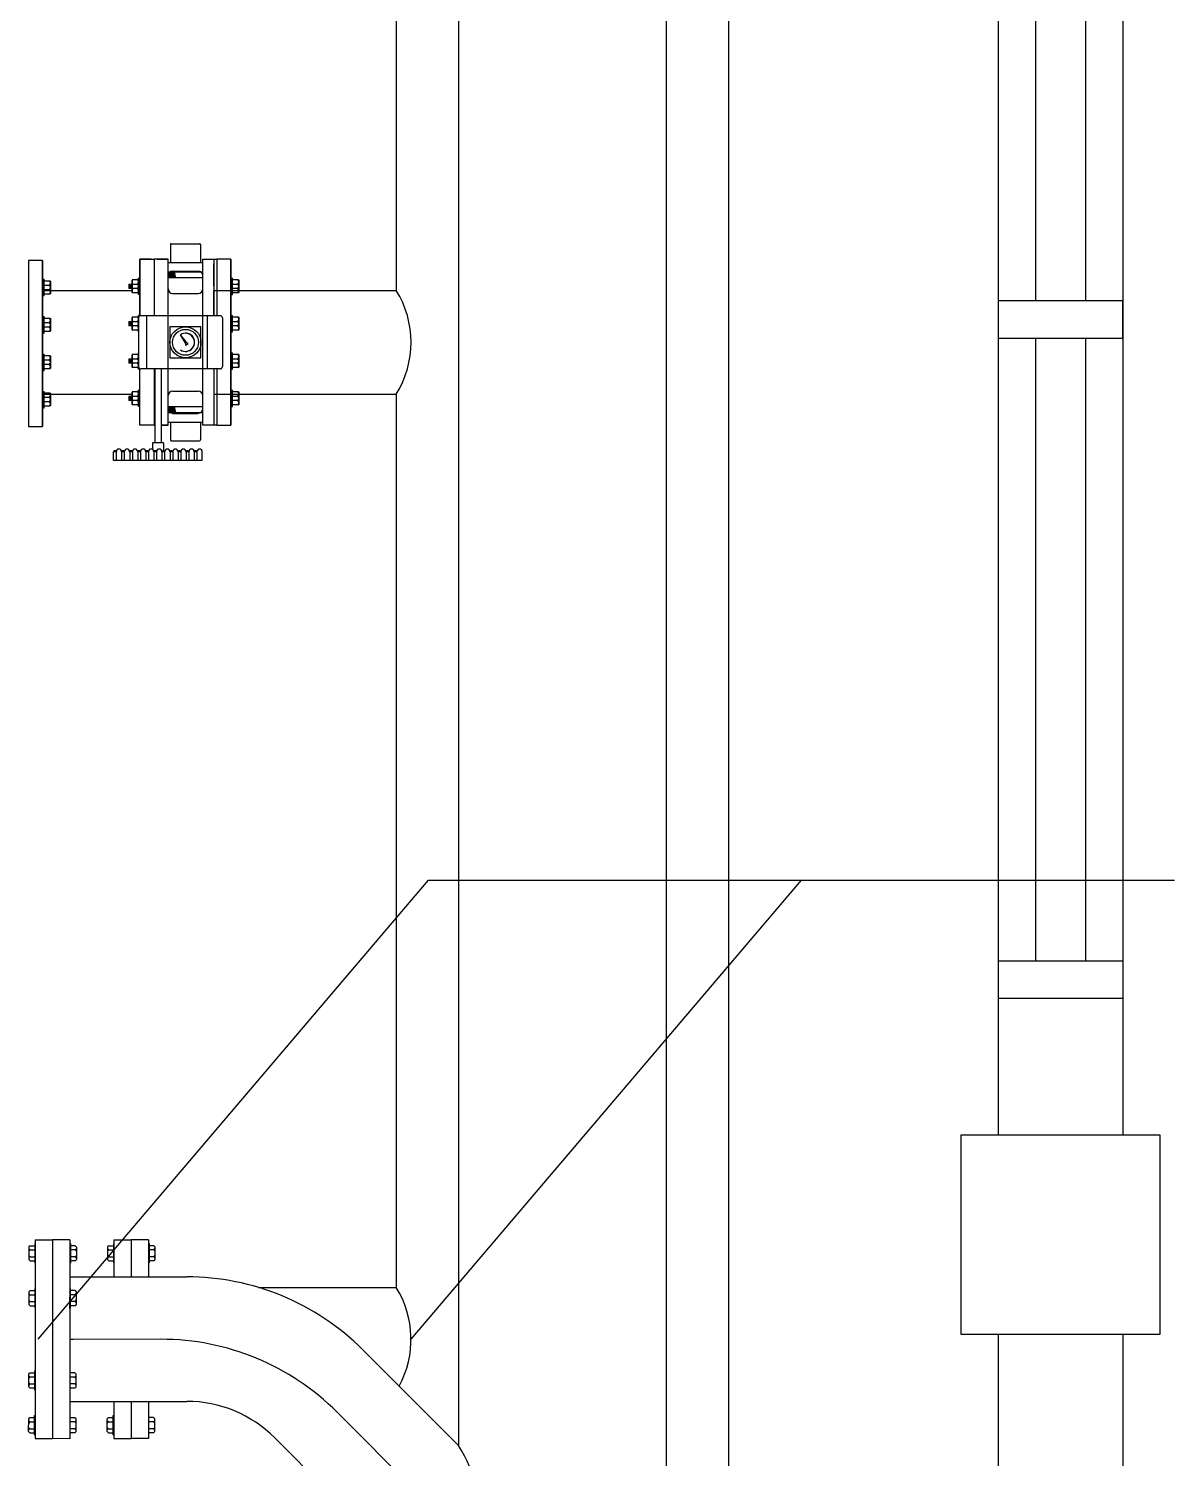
# Model space of a CAD drawing. Header units: inches. Extents: x 68782 to 87500, y -27905 to -16049.
# Drawn here: x 82132 to 83512, y -21324 to -19602 of the extents above; entities that cross this region are included whole.
import ezdxf

# ---------------------------------------------------------------- set-up
doc = ezdxf.new("R2010")
doc.units = ezdxf.units.IN
doc.header["$MEASUREMENT"] = 0
doc.layers.add('M-X-BKGD', color=8, linetype='Continuous')
doc.styles.get("Standard").update_dxf_attribs({"font": 'arial.ttf'})
doc.dimstyles.get("Standard").update_dxf_attribs({"dimtxt": 0.18, "dimasz": 0.18, "dimexe": 0.18, "dimexo": 0.0625, "dimgap": 0.09, "dimtad": 0, "dimtih": 1, "dimtoh": 1, "dimdec": 4, "dimzin": 0, "dimdsep": 46, "dimtxsty": 'Standard', "dimcen": 0.09, "dimadec": 0, "dimazin": 0, "dimtfac": 1, "dimtdec": 4, "dimtofl": 0, "dimtmove": 0, "dimatfit": 3, "dimfxl": 1, "dimtolj": 1, "dimtzin": 0, "dimarcsym": 0})

# ---------------------------------------------------------------- blocks, each defined once
blk = doc.blocks.new('posts')
blk.add_lwpolyline([(13031, 6645), (13031, 6885), (12791, 6885), (12791, 6645)], close=True)

msp = doc.modelspace()

# ---------------------------------------------------------------- linework, layer by layer
at = {"layer": 'M-X-BKGD'}
for p, q in [((83300, -18174.9), (83300, -20934.9)), ((83450, -18174.9), (83450, -20934.9)), ((82975, -18257.8), (82975, -25279.9)), ((82650, -18500.6), (82650, -21308.9)), ((82900, -18500.6), (82900, -25264.9)), ((82575, -18904.9), (82575, -19917.4)), ((83345, -19179.9), (83345, -19929.9)), ((83405, -19179.9), (83405, -19929.9)), ((82302.8, -19862.3), (82302.8, -19883.9)), ((82303.9, -19861.2), (82338, -19861.2)), ((82339.1, -19862.3), (82339.1, -19883.9)), ((82148.9, -19881.4), (82148.9, -19921.4)), ((82148.9, -19881.4), (82148.9, -19891.4)), ((82148.9, -19891.4), (82148.9, -19936.4)), ((82300.1, -19883.9), (82341.8, -19883.9)), ((82375.8, -19880), (82375.8, -19920)), ((82375.8, -19880), (82375.8, -19890)), ((82375.8, -19890), (82375.8, -19935)), ((82252.7, -19909.8), (82252.7, -19915.2)), ((82252.7, -19909.8), (82252.7, -19915.2)), ((82305.5, -19894.4), (82336.4, -19894.4)), ((82148.7, -19917.4), (82256.6, -19917.4)), ((82148.9, -19921.4), (82148.9, -19961.4)), ((82264.5, -19916), (82266.1, -19916)), ((82305.5, -19921.1), (82336.4, -19921.1)), ((82355.1, -19948), (82355.1, -19917.4)), ((82355.1, -19917.4), (82575, -19917.4)), ((82375.8, -19920), (82375.8, -19960)), ((82148.9, -19936.4), (82148.9, -19981.4)), ((82375.8, -19935), (82375.8, -19980)), ((83450, -19929.9), (83300, -19929.9)), ((83300, -19929.9), (83300, -19974.9)), ((83450, -19974.9), (83450, -19929.9)), ((82148.9, -19961.4), (82148.9, -20001.4)), ((82252.7, -19954.8), (82252.7, -19960.2)), ((82264.4, -19950.6), (82264.4, -20009.3)), ((82362.9, -19948), (82267.1, -19948)), ((82274.1, -19948), (82274.1, -20012)), ((82347.2, -19948), (82347.2, -20012)), ((82365.6, -19950.6), (82365.6, -20009.3)), ((82375.8, -19960), (82375.8, -20000)), ((82314.6, -19971.1), (82321.5, -19979.6)), ((82314.6, -19971.1), (82320.4, -19980.3)), ((83300, -19974.9), (83450, -19974.9)), ((83345, -19974.9), (83345, -20724.9)), ((83405, -19974.9), (83405, -20724.9)), ((82148.9, -19981.4), (82148.9, -20026.4)), ((82375.8, -19980), (82375.8, -20025)), ((82148.9, -20001.4), (82148.9, -20041.4)), ((82252.7, -19999.8), (82252.7, -20005.2)), ((82362.9, -20012), (82267.1, -20012)), ((82283.9, -20012), (82283.9, -20101.1)), ((82291.9, -20012), (82291.9, -20101.1)), ((82375.8, -20000), (82375.8, -20040)), ((82148.9, -20026.4), (82148.9, -20071.4)), ((82375.8, -20025), (82375.8, -20070)), ((82148.7, -20042.4), (82256.6, -20042.4)), ((82148.9, -20041.4), (82148.9, -20081.4)), ((82252.7, -20044.8), (82252.7, -20050.2)), ((82264.5, -20041), (82266.1, -20041)), ((82305.5, -20038.9), (82336.4, -20038.9)), ((82355.1, -20042.4), (82575, -20042.4)), ((82375.8, -20040), (82375.8, -20080)), ((82575, -20042.4), (82575, -21118.4)), ((82148.9, -20071.4), (82148.9, -20081.4)), ((82300.1, -20076), (82341.8, -20076)), ((82302.8, -20076), (82302.8, -20097.6)), ((82305.5, -20065.6), (82336.4, -20065.6)), ((82339.1, -20076), (82339.1, -20097.6)), ((82375.8, -20070), (82375.8, -20080)), ((82303.9, -20098.7), (82338, -20098.7)), ((82237.6, -20111.8), (82234.5, -20111.8)), ((82234.5, -20122.5), (82234.5, -20111.8)), ((82237.6, -20111.8), (82237.6, -20122.5)), ((82247.3, -20111.8), (82244.1, -20111.8)), ((82244.1, -20111.8), (82244.1, -20122.5)), ((82247.3, -20111.8), (82247.3, -20122.5)), ((82257, -20111.8), (82253.8, -20111.8)), ((82253.8, -20111.8), (82253.8, -20122.5)), ((82257, -20111.8), (82257, -20122.5)), ((82266.7, -20111.8), (82263.5, -20111.8)), ((82263.5, -20111.8), (82263.5, -20122.5)), ((82266.7, -20111.8), (82266.7, -20122.5)), ((82276.4, -20111.8), (82273.2, -20111.8)), ((82273.2, -20111.8), (82273.2, -20122.5)), ((82276.4, -20111.8), (82276.4, -20122.5)), ((82281.2, -20101.1), (82281.2, -20108.9)), ((82294.5, -20101.1), (82281.2, -20101.1)), ((82286.2, -20111.8), (82282.9, -20111.8)), ((82282.9, -20111.8), (82282.9, -20122.5)), ((82286.2, -20111.8), (82286.2, -20122.5)), ((82295.9, -20111.8), (82292.6, -20111.8)), ((82292.6, -20111.8), (82292.6, -20122.5)), ((82294.5, -20101.1), (82294.5, -20110.5)), ((82295.9, -20111.8), (82295.9, -20122.5)), ((82305.6, -20111.8), (82302.4, -20111.8)), ((82302.4, -20111.8), (82302.4, -20122.5)), ((82305.6, -20111.8), (82305.6, -20122.5)), ((82315.3, -20111.8), (82312.1, -20111.8)), ((82312.1, -20111.8), (82312.1, -20122.5)), ((82315.3, -20111.8), (82315.3, -20122.5)), ((82325, -20111.8), (82321.8, -20111.8)), ((82321.8, -20111.8), (82321.8, -20122.5)), ((82325, -20111.8), (82325, -20122.5)), ((82334.7, -20111.8), (82331.5, -20111.8)), ((82331.5, -20111.8), (82331.5, -20122.5)), ((82334.7, -20111.8), (82334.7, -20122.5)), ((82341.2, -20122.5), (82341.2, -20111.8)), ((82341.2, -20122.5), (82234.5, -20122.5)), ((83300, -20724.9), (83450, -20724.9)), ((83300, -20724.9), (83300, -20769.9)), ((83450, -20724.9), (83450, -20769.9)), ((83300, -20769.9), (83450, -20769.9)), ((82181.7, -21078), (82181.7, -21283.9)), ((82276.4, -21077.9), (82276.4, -21105.7)), ((82181.7, -21105.7), (82322.5, -21105.7)), ((82181.7, -21143.9), (82181.7, -21130.2)), ((82408.9, -21118.4), (82575, -21118.4)), ((82291.5, -21180.9), (82181.7, -21181)), ((82185.7, -21181), (82181.7, -21181)), ((83300, -21174.9), (83300, -23934.9)), ((83450, -21174.9), (83450, -23934.9)), ((82534.6, -21193.6), (82650, -21308.9)), ((82181.7, -21218), (82181.7, -21231.7)), ((82181.6, -21255.7), (82322.5, -21255.7)), ((82276.4, -21255.7), (82276.4, -21283.9)), ((82503.8, -21268.8), (82650, -21415)), ((82428.6, -21299.7), (82650, -21521.1))]:
    msp.add_line(p, q, dxfattribs=at)
at = {"layer": 'M-X-BKGD', "linetype": 'Continuous'}
for p, q in [((82266.1, -19880), (82266.1, -19948)), ((82279.5, -19880), (82266.1, -19880)), ((82266.1, -19912.1), (82266.1, -19885.5)), ((82286.8, -19880), (82300.1, -19880)), ((82341.8, -19880), (82355.1, -19880)), ((82355.1, -19880), (82355.1, -19948)), ((82355.1, -19912.1), (82355.1, -19885.5)), ((82148.9, -19904.1), (82150.7, -19904.1)), ((82150.7, -19923.8), (82150.7, -19904.1)), ((82151.4, -19905.9), (82150.7, -19906.5)), ((82151.4, -19905.9), (82157.8, -19905.9)), ((82157.8, -19905.9), (82158.5, -19906.5)), ((82158.5, -19906.5), (82158.5, -19921.3)), ((82252.7, -19909.8), (82256.6, -19909.8)), ((82252.7, -19909.8), (82256.6, -19909.8)), ((82257.2, -19904.4), (82256.6, -19905.1)), ((82257.2, -19904.4), (82256.6, -19905.1)), ((82256.6, -19919.9), (82256.6, -19905.1)), ((82256.6, -19919.9), (82256.6, -19905.1)), ((82257.2, -19904.4), (82263.7, -19904.4)), ((82257.2, -19904.4), (82263.7, -19904.4)), ((82257.9, -19909.8), (82263, -19909.8)), ((82257.9, -19909.8), (82263, -19909.8)), ((82263.7, -19904.4), (82264.3, -19905.1)), ((82263.7, -19904.4), (82264.3, -19905.1)), ((82264.3, -19922.3), (82264.3, -19902.6)), ((82266.1, -19902.6), (82264.3, -19902.6)), ((82264.3, -19922.3), (82264.3, -19902.6)), ((82266.1, -19902.6), (82264.3, -19902.6)), ((82264.3, -19905.1), (82264.3, -19919.9)), ((82264.3, -19905.1), (82264.3, -19919.9)), ((82300.1, -19895.2), (82341.8, -19895.2)), ((82341.8, -19902.5), (82300.1, -19902.5)), ((82375.8, -19902.6), (82377.6, -19902.6)), ((82377.6, -19922.3), (82377.6, -19902.6)), ((82378.2, -19904.4), (82377.6, -19905.1)), ((82377.6, -19909.8), (82384, -19909.8)), ((82378.2, -19904.4), (82384.7, -19904.4)), ((82384.7, -19904.4), (82385.3, -19905.1)), ((82385.3, -19905.1), (82385.3, -19919.9)), ((82148.9, -19923.8), (82150.7, -19923.8)), ((82150.7, -19911.2), (82157.2, -19911.2)), ((82157.2, -19916.6), (82150.7, -19916.6)), ((82151.4, -19922), (82150.7, -19921.3)), ((82157.8, -19922), (82151.4, -19922)), ((82158.5, -19921.3), (82157.8, -19922)), ((82256.6, -19915.2), (82252.7, -19915.2)), ((82256.6, -19915.2), (82252.7, -19915.2)), ((82257.2, -19920.5), (82256.6, -19919.9)), ((82257.2, -19920.5), (82256.6, -19919.9)), ((82263.7, -19920.5), (82257.2, -19920.5)), ((82263.7, -19920.5), (82257.2, -19920.5)), ((82263, -19915.2), (82257.9, -19915.2)), ((82263, -19915.2), (82257.9, -19915.2)), ((82264.3, -19919.9), (82263.7, -19920.5)), ((82264.3, -19919.9), (82263.7, -19920.5)), ((82266.1, -19922.3), (82264.3, -19922.3)), ((82266.1, -19922.3), (82264.3, -19922.3)), ((82375.8, -19922.3), (82377.6, -19922.3)), ((82384, -19915.2), (82377.6, -19915.2)), ((82378.2, -19920.5), (82377.6, -19919.9)), ((82384.7, -19920.5), (82378.2, -19920.5)), ((82385.3, -19919.9), (82384.7, -19920.5)), ((82266.1, -19948), (82266.1, -19938.2)), ((82355.1, -19948), (82355.1, -19938.1)), ((82148.9, -19949.1), (82150.7, -19949.1)), ((82150.7, -19968.8), (82150.7, -19949.1)), ((82151.4, -19950.9), (82150.7, -19951.5)), ((82150.7, -19956.2), (82157.2, -19956.2)), ((82151.4, -19950.9), (82157.8, -19950.9)), ((82157.8, -19950.9), (82158.5, -19951.5)), ((82158.5, -19951.5), (82158.5, -19966.3)), ((82252.7, -19954.8), (82256.6, -19954.8)), ((82256.6, -19960.2), (82252.7, -19960.2)), ((82257.2, -19949.4), (82256.6, -19950.1)), ((82256.6, -19964.9), (82256.6, -19950.1)), ((82257.2, -19949.4), (82263.7, -19949.4)), ((82257.9, -19954.8), (82263, -19954.8)), ((82263, -19960.2), (82257.9, -19960.2)), ((82263.7, -19949.4), (82264.3, -19950.1)), ((82264.3, -19967.3), (82264.3, -19947.6)), ((82266.1, -19947.6), (82264.3, -19947.6)), ((82264.3, -19950.1), (82264.3, -19964.9)), ((82375.8, -19947.6), (82377.6, -19947.6)), ((82377.6, -19967.3), (82377.6, -19947.6)), ((82378.2, -19949.4), (82377.6, -19950.1)), ((82377.6, -19954.8), (82384, -19954.8)), ((82384, -19960.2), (82377.6, -19960.2)), ((82378.2, -19949.4), (82384.7, -19949.4)), ((82384.7, -19949.4), (82385.3, -19950.1)), ((82385.3, -19950.1), (82385.3, -19964.9)), ((82148.9, -19968.8), (82150.7, -19968.8)), ((82157.2, -19961.6), (82150.7, -19961.6)), ((82151.4, -19967), (82150.7, -19966.3)), ((82157.8, -19967), (82151.4, -19967)), ((82158.5, -19966.3), (82157.8, -19967)), ((82257.2, -19965.5), (82256.6, -19964.9)), ((82263.7, -19965.5), (82257.2, -19965.5)), ((82264.3, -19964.9), (82263.7, -19965.5)), ((82375.8, -19967.3), (82377.6, -19967.3)), ((82378.2, -19965.5), (82377.6, -19964.9)), ((82384.7, -19965.5), (82378.2, -19965.5)), ((82385.3, -19964.9), (82384.7, -19965.5)), ((82148.9, -19994.1), (82150.7, -19994.1)), ((82150.7, -20013.8), (82150.7, -19994.1)), ((82151.4, -19995.9), (82150.7, -19996.5)), ((82151.4, -19995.9), (82157.8, -19995.9)), ((82157.8, -19995.9), (82158.5, -19996.5)), ((82257.2, -19994.4), (82256.6, -19995.1)), ((82256.6, -20009.9), (82256.6, -19995.1)), ((82257.2, -19994.4), (82263.7, -19994.4)), ((82263.7, -19994.4), (82264.3, -19995.1)), ((82264.3, -20012.3), (82264.3, -19992.6)), ((82264.3, -19995.1), (82264.3, -20009.9)), ((82375.8, -19992.6), (82377.6, -19992.6)), ((82377.6, -20012.3), (82377.6, -19992.6)), ((82378.2, -19994.4), (82377.6, -19995.1)), ((82378.2, -19994.4), (82384.7, -19994.4)), ((82384.7, -19994.4), (82385.3, -19995.1)), ((82385.3, -19995.1), (82385.3, -20009.9)), ((82150.7, -20001.2), (82157.2, -20001.2)), ((82157.2, -20006.6), (82150.7, -20006.6)), ((82151.4, -20012), (82150.7, -20011.3)), ((82157.8, -20012), (82151.4, -20012)), ((82158.5, -20011.3), (82157.8, -20012)), ((82158.5, -19996.5), (82158.5, -20011.3)), ((82252.7, -19999.8), (82256.6, -19999.8)), ((82256.6, -20005.2), (82252.7, -20005.2)), ((82257.2, -20010.5), (82256.6, -20009.9)), ((82263.7, -20010.5), (82257.2, -20010.5)), ((82257.9, -19999.8), (82263, -19999.8)), ((82263, -20005.2), (82257.9, -20005.2)), ((82264.3, -20009.9), (82263.7, -20010.5)), ((82266.1, -20012.3), (82264.3, -20012.3)), ((82341.8, -20080), (82341.8, -20012)), ((82355.1, -20012), (82355.1, -20079.9)), ((82355.1, -20012), (82355.1, -20021.7)), ((82375.8, -20012.3), (82377.6, -20012.3)), ((82377.6, -19999.8), (82384, -19999.8)), ((82384, -20005.2), (82377.6, -20005.2)), ((82378.2, -20010.5), (82377.6, -20009.9)), ((82384.7, -20010.5), (82378.2, -20010.5)), ((82385.3, -20009.9), (82384.7, -20010.5)), ((82148.9, -20013.8), (82150.7, -20013.8)), ((82148.9, -20039.1), (82150.7, -20039.1)), ((82150.7, -20058.8), (82150.7, -20039.1)), ((82151.4, -20040.9), (82150.7, -20041.5)), ((82150.7, -20046.2), (82157.2, -20046.2)), ((82151.4, -20040.9), (82157.8, -20040.9)), ((82157.8, -20040.9), (82158.5, -20041.5)), ((82158.5, -20041.5), (82158.5, -20056.3)), ((82252.7, -20044.8), (82256.6, -20044.8)), ((82257.2, -20039.4), (82256.6, -20040.1)), ((82256.6, -20054.9), (82256.6, -20040.1)), ((82257.2, -20039.4), (82263.7, -20039.4)), ((82257.9, -20044.8), (82263, -20044.8)), ((82263.7, -20039.4), (82264.3, -20040.1)), ((82264.3, -20057.3), (82264.3, -20037.6)), ((82266.1, -20037.6), (82264.3, -20037.6)), ((82264.3, -20040.1), (82264.3, -20054.9)), ((82375.8, -20037.6), (82377.6, -20037.6)), ((82377.6, -20057.3), (82377.6, -20037.6)), ((82378.2, -20039.4), (82377.6, -20040.1)), ((82377.6, -20044.8), (82384, -20044.8)), ((82378.2, -20039.4), (82384.7, -20039.4)), ((82384.7, -20039.4), (82385.3, -20040.1)), ((82385.3, -20040.1), (82385.3, -20054.9)), ((82148.9, -20058.8), (82150.7, -20058.8)), ((82157.2, -20051.6), (82150.7, -20051.6)), ((82151.4, -20057), (82150.7, -20056.3)), ((82157.8, -20057), (82151.4, -20057)), ((82158.5, -20056.3), (82157.8, -20057)), ((82256.6, -20050.2), (82252.7, -20050.2)), ((82257.2, -20055.5), (82256.6, -20054.9)), ((82263.7, -20055.5), (82257.2, -20055.5)), ((82263, -20050.2), (82257.9, -20050.2)), ((82264.3, -20054.9), (82263.7, -20055.5)), ((82266.1, -20057.3), (82264.3, -20057.3)), ((82300.1, -20057.5), (82341.8, -20057.5)), ((82341.8, -20064.8), (82300.1, -20064.8)), ((82355.1, -20047.8), (82355.1, -20074.4)), ((82375.8, -20057.3), (82377.6, -20057.3)), ((82384, -20050.2), (82377.6, -20050.2)), ((82378.2, -20055.5), (82377.6, -20054.9)), ((82384.7, -20055.5), (82378.2, -20055.5)), ((82385.3, -20054.9), (82384.7, -20055.5)), ((82300.1, -20079.9), (82291.9, -20079.9)), ((82355.1, -20079.9), (82341.8, -20079.9)), ((82140.1, -21061.2), (82139.9, -21300.6)), ((82140.1, -21061.2), (82161, -21061.2)), ((82161, -21061.2), (82160.7, -21300.6)), ((82161, -21061.2), (82160.7, -21300.6)), ((82181.8, -21061.3), (82161, -21061.2)), ((82181.8, -21061.3), (82181.6, -21300.7)), ((82234.8, -21061.2), (82234.8, -21105.7)), ((82234.8, -21061.2), (82255.7, -21061.2)), ((82255.7, -21061.2), (82255.6, -21105.7)), ((82255.7, -21061.2), (82255.6, -21105.7)), ((82276.5, -21061.2), (82255.7, -21061.2)), ((82276.5, -21061.2), (82276.4, -21105.7)), ((82133.9, -21068.2), (82132.3, -21069.7)), ((82132.3, -21069.7), (82132.3, -21085)), ((82133.9, -21073.2), (82132.3, -21071.7)), ((82133.9, -21073.2), (82132.3, -21074.7)), ((82133.9, -21081.5), (82132.3, -21080)), ((82133.9, -21068.2), (82139.5, -21068.2)), ((82133.9, -21073.2), (82139.5, -21073.2)), ((82139.5, -21065.7), (82140.1, -21065.7)), ((82139.5, -21065.7), (82139.5, -21089)), ((82182.4, -21065.7), (82181.8, -21065.7)), ((82182.4, -21065.7), (82182.4, -21089.1)), ((82188, -21068.3), (82182.4, -21068.3)), ((82188, -21073.3), (82182.4, -21073.3)), ((82188, -21068.3), (82189.6, -21069.8)), ((82188, -21073.3), (82189.6, -21071.7)), ((82188, -21073.3), (82189.6, -21074.8)), ((82188, -21081.6), (82189.6, -21080)), ((82189.6, -21069.8), (82189.6, -21085)), ((82228.6, -21068.2), (82227, -21069.7)), ((82227, -21069.7), (82227, -21085)), ((82228.6, -21073.2), (82227, -21071.7)), ((82228.6, -21073.2), (82227, -21074.7)), ((82228.5, -21081.5), (82227, -21079.9)), ((82228.6, -21068.2), (82234.2, -21068.2)), ((82228.6, -21073.2), (82234.2, -21073.2)), ((82234.2, -21065.7), (82234.8, -21065.7)), ((82234.2, -21065.7), (82234.2, -21089)), ((82277.1, -21065.7), (82276.5, -21065.7)), ((82277.1, -21065.7), (82277.1, -21089)), ((82282.7, -21068.2), (82277.1, -21068.2)), ((82282.7, -21073.2), (82277.1, -21073.2)), ((82282.7, -21068.2), (82284.3, -21069.7)), ((82282.7, -21073.2), (82284.3, -21071.7)), ((82282.7, -21073.2), (82284.3, -21074.8)), ((82282.7, -21081.5), (82284.2, -21080)), ((82284.3, -21069.7), (82284.2, -21085)), ((82133.9, -21081.5), (82132.3, -21083)), ((82132.3, -21085), (82133.9, -21086.5)), ((82133.9, -21081.5), (82139.5, -21081.5)), ((82133.9, -21086.5), (82139.5, -21086.5)), ((82139.5, -21089), (82140.1, -21089)), ((82182.4, -21089.1), (82181.8, -21089.1)), ((82188, -21081.6), (82182.4, -21081.6)), ((82188, -21086.6), (82182.4, -21086.6)), ((82188, -21081.6), (82189.6, -21083.1)), ((82189.6, -21085), (82188, -21086.6)), ((82228.5, -21081.5), (82227, -21083)), ((82227, -21085), (82228.5, -21086.5)), ((82228.5, -21081.5), (82234.2, -21081.5)), ((82228.5, -21086.5), (82234.2, -21086.5)), ((82234.2, -21089), (82234.8, -21089)), ((82277.1, -21089), (82276.5, -21089)), ((82282.7, -21081.5), (82277.1, -21081.5)), ((82282.7, -21086.5), (82277.1, -21086.5)), ((82282.7, -21081.5), (82284.2, -21083)), ((82284.2, -21085), (82282.7, -21086.5)), ((82133.8, -21122.2), (82132.3, -21123.7)), ((82132.3, -21123.7), (82132.3, -21139)), ((82133.8, -21127.2), (82132.3, -21125.7)), ((82133.8, -21127.2), (82132.3, -21128.7)), ((82133.8, -21122.2), (82139.5, -21122.2)), ((82133.8, -21127.2), (82139.5, -21127.2)), ((82139.5, -21119.7), (82139.5, -21143)), ((82139.5, -21119.7), (82140.1, -21119.7)), ((82182.3, -21119.7), (82181.7, -21119.7)), ((82182.3, -21119.7), (82182.3, -21143.1)), ((82188, -21122.3), (82182.3, -21122.3)), ((82188, -21127.3), (82182.3, -21127.3)), ((82188, -21122.3), (82189.5, -21123.8)), ((82188, -21127.3), (82189.5, -21125.7)), ((82188, -21127.3), (82189.5, -21128.8)), ((82189.5, -21123.8), (82189.5, -21139)), ((82133.8, -21135.5), (82132.3, -21134)), ((82133.8, -21135.5), (82132.3, -21137)), ((82132.3, -21139), (82133.8, -21140.5)), ((82133.8, -21135.5), (82139.5, -21135.5)), ((82133.8, -21140.5), (82139.5, -21140.5)), ((82139.5, -21143), (82140.1, -21143)), ((82182.3, -21143.1), (82181.7, -21143.1)), ((82188, -21135.6), (82182.3, -21135.6)), ((82188, -21140.6), (82182.3, -21140.6)), ((82188, -21135.6), (82189.5, -21134)), ((82188, -21135.6), (82189.5, -21137.1)), ((82189.5, -21139), (82188, -21140.6)), ((82139.4, -21218.8), (82140, -21218.8)), ((82139.4, -21242.1), (82139.4, -21218.8)), ((82182.3, -21218.8), (82181.7, -21218.8)), ((82182.2, -21242.2), (82182.3, -21218.8)), ((82132.2, -21222.8), (82133.7, -21221.3)), ((82132.2, -21238.1), (82132.2, -21222.8)), ((82133.7, -21226.3), (82132.2, -21224.8)), ((82133.7, -21226.3), (82132.2, -21227.8)), ((82133.7, -21234.6), (82132.2, -21233.1)), ((82133.7, -21234.6), (82132.2, -21236.1)), ((82133.7, -21221.3), (82139.4, -21221.3)), ((82133.7, -21226.3), (82139.4, -21226.3)), ((82133.7, -21234.6), (82139.4, -21234.6)), ((82187.9, -21221.4), (82182.2, -21221.4)), ((82187.9, -21226.4), (82182.2, -21226.4)), ((82187.9, -21234.7), (82182.2, -21234.7)), ((82189.4, -21222.9), (82187.9, -21221.4)), ((82187.9, -21226.4), (82189.4, -21224.8)), ((82187.9, -21226.4), (82189.4, -21227.9)), ((82187.9, -21234.7), (82189.4, -21233.1)), ((82187.9, -21234.7), (82189.4, -21236.2)), ((82189.4, -21238.1), (82189.4, -21222.9)), ((82133.7, -21239.6), (82132.2, -21238.1)), ((82133.7, -21239.6), (82139.4, -21239.6)), ((82139.4, -21242.1), (82140, -21242.1)), ((82182.2, -21242.2), (82181.6, -21242.2)), ((82187.9, -21239.7), (82182.2, -21239.7)), ((82187.9, -21239.7), (82189.4, -21238.1)), ((82234.6, -21255.7), (82234.6, -21300.6)), ((82255.5, -21255.7), (82255.4, -21300.6)), ((82255.5, -21255.7), (82255.4, -21300.6)), ((82276.3, -21255.7), (82276.3, -21300.6)), ((82132.1, -21292.1), (82132.2, -21276.8)), ((82133.7, -21288.6), (82132.1, -21287.1)), ((82132.2, -21276.8), (82133.7, -21275.3)), ((82133.7, -21280.3), (82132.2, -21278.8)), ((82133.7, -21280.3), (82132.2, -21281.8)), ((82133.7, -21275.3), (82139.3, -21275.3)), ((82133.7, -21280.3), (82139.3, -21280.3)), ((82139.3, -21272.8), (82139.9, -21272.8)), ((82139.3, -21296.1), (82139.3, -21272.8)), ((82182.2, -21272.8), (82181.6, -21272.8)), ((82182.2, -21296.2), (82182.2, -21272.8)), ((82187.9, -21275.4), (82182.2, -21275.4)), ((82187.9, -21280.4), (82182.2, -21280.4)), ((82187.8, -21288.7), (82189.4, -21287.1)), ((82189.4, -21276.9), (82187.9, -21275.4)), ((82187.9, -21280.4), (82189.4, -21278.8)), ((82187.9, -21280.4), (82189.4, -21281.9)), ((82189.4, -21292.1), (82189.4, -21276.9)), ((82226.8, -21276.8), (82228.4, -21275.3)), ((82226.8, -21292.1), (82226.8, -21276.8)), ((82228.4, -21280.3), (82226.8, -21278.8)), ((82228.4, -21280.3), (82226.8, -21281.8)), ((82228.4, -21288.6), (82226.8, -21287)), ((82228.4, -21275.3), (82234, -21275.3)), ((82228.4, -21280.3), (82234, -21280.3)), ((82234, -21272.8), (82234.6, -21272.8)), ((82234, -21296.1), (82234, -21272.8)), ((82276.9, -21272.8), (82276.3, -21272.8)), ((82276.9, -21296.1), (82276.9, -21272.8)), ((82282.5, -21275.3), (82276.9, -21275.3)), ((82282.5, -21280.3), (82276.9, -21280.3)), ((82284.1, -21276.8), (82282.5, -21275.3)), ((82282.5, -21280.3), (82284.1, -21278.8)), ((82282.5, -21280.3), (82284.1, -21281.9)), ((82282.5, -21288.6), (82284.1, -21287.1)), ((82284.1, -21292.1), (82284.1, -21276.8)), ((82133.7, -21288.6), (82132.1, -21290.1)), ((82133.7, -21293.6), (82132.1, -21292.1)), ((82133.7, -21288.6), (82139.3, -21288.6)), ((82133.7, -21293.6), (82139.3, -21293.6)), ((82139.3, -21296.1), (82139.9, -21296.1)), ((82139.9, -21300.6), (82160.7, -21300.6)), ((82181.6, -21300.7), (82160.7, -21300.6)), ((82182.2, -21296.2), (82181.6, -21296.2)), ((82187.8, -21288.7), (82182.2, -21288.7)), ((82187.8, -21293.7), (82182.2, -21293.7)), ((82187.8, -21288.7), (82189.4, -21290.2)), ((82187.8, -21293.7), (82189.4, -21292.1)), ((82228.4, -21288.6), (82226.8, -21290.1)), ((82228.4, -21293.6), (82226.8, -21292.1)), ((82228.4, -21288.6), (82234, -21288.6)), ((82228.4, -21293.6), (82234, -21293.6)), ((82234, -21296.1), (82234.6, -21296.1)), ((82234.6, -21300.6), (82255.4, -21300.6)), ((82276.3, -21300.6), (82255.4, -21300.6)), ((82276.9, -21296.1), (82276.3, -21296.1)), ((82282.5, -21288.6), (82276.9, -21288.6)), ((82282.5, -21293.6), (82276.9, -21293.6)), ((82282.5, -21288.6), (82284.1, -21290.2)), ((82282.5, -21293.6), (82284.1, -21292.1))]:
    msp.add_line(p, q, dxfattribs=at)
at = {"layer": 'M-X-BKGD'}
for points in [[(82148.9, -19881.4), (82131.9, -19881.4), (82131.9, -20081.4), (82148.9, -20081.4)], [(82148.9, -19881.4), (82131.9, -19881.4), (82131.9, -20081.4), (82148.9, -20081.4)], [(82302.3, -19961.3), (82302.3, -19998.7), (82339.6, -19998.7), (82339.6, -19961.3)], [(82324.1, -19981.6), (82321, -19980), (82321.1, -19983.5)]]:
    msp.add_lwpolyline(points, close=True, dxfattribs=at)
for points in [[(82266.1, -19948), (82266.1, -19880), (82283.1, -19880), (82283.1, -19948)], [(82291.9, -20079.9), (82300.1, -20079.9), (82300.1, -19880), (82283.1, -19880), (82283.1, -19948)], [(82358.8, -20012), (82358.8, -20079.9), (82341.8, -20079.9), (82341.8, -19880), (82358.8, -19880), (82358.8, -19948)], [(82358.8, -20012), (82358.8, -20079.9), (82375.8, -20079.9), (82375.8, -19880), (82358.8, -19880), (82358.8, -19948)], [(82283.1, -20012), (82283.1, -20079.9), (82266.1, -20079.9), (82266.1, -20012)], [(82283.1, -20012), (82283.1, -20079.9), (82283.9, -20079.9)]]:
    msp.add_lwpolyline(points, dxfattribs=at)
at = {"layer": 'M-X-BKGD', "linetype": 'Continuous'}
for points in [[(82300.1, -19948), (82300.1, -19880)], [(82341.8, -19948), (82341.8, -19880)]]:
    msp.add_lwpolyline(points, dxfattribs=at)
at = {"layer": 'M-X-BKGD', "const_width": 1.56}
msp.add_lwpolyline([(82321, -19979.2, 1), (82321, -19980.8, 1)], format="xyb", close=True, dxfattribs=at)
at = {"layer": 'M-X-BKGD'}
for radius in [18.7, 15.6]:
    msp.add_circle((82321, -19980), radius, dxfattribs=at)
at = {"layer": 'M-X-BKGD', "color": 8}
for centre, start, end in [((82303.9, -19862.3), 90, 180), ((82338, -19862.3), 0, 90)]:
    msp.add_arc(centre, 1.07, start, end, dxfattribs=at)
at = {"layer": 'M-X-BKGD', "linetype": 'Continuous'}
for centre, radius, start, end in [((82154.9, -19908.5), 3.48, 309.3849, 50.6151), ((82266.4, -19910.2), 12.8, 178.1407, 202.6587), ((82266.4, -19910.2), 12.8, 178.1407, 202.6587), ((82266.4, -19910.2), 12.2, 178.1407, 203.9319), ((82266.4, -19910.2), 12.2, 178.1407, 203.9319), ((82266.4, -19910.2), 11.5, 178.1407, 205.3626), ((82266.4, -19910.2), 11.5, 178.1407, 205.3626), ((82266.4, -19910.2), 10.9, 178.1407, 205.6381), ((82266.4, -19910.2), 10.9, 178.1407, 205.6381), ((82260.1, -19907.1), 3.48, 129.3849, 230.6151), ((82260.1, -19907.1), 3.48, 129.3849, 230.6151), ((82260.1, -19912.5), 3.48, 129.3849, 230.6151), ((82260.1, -19912.5), 3.48, 129.3849, 230.6151), ((82260.8, -19907.1), 3.48, 309.3849, 50.6151), ((82260.8, -19907.1), 3.48, 309.3849, 50.6151), ((82260.8, -19912.5), 3.48, 309.3849, 50.6151), ((82260.8, -19912.5), 3.48, 309.3849, 50.6151), ((82317.7, -19895.8), 18.2, 195.6883, 201.5176), ((82318.6, -19895.8), 18.2, 178.1407, 201.5176), ((82318.6, -19895.8), 17.4, 178.0471, 202.6587), ((82318.6, -19895.8), 16.5, 177.9436, 203.9319), ((82318.6, -19895.8), 15.6, 177.8285, 205.3626), ((82318.6, -19895.8), 14.7, 177.6997, 206.9831), ((82318.6, -19895.8), 13.9, 177.5547, 208.8363), ((82321.6, -19895.8), 15.6, 177.8285, 205.3626), ((82321.6, -19895.8), 14.7, 177.6997, 206.9831), ((82321.6, -19895.8), 13.9, 177.5547, 208.8363), ((82381.8, -19907.1), 3.48, 309.3849, 50.6151), ((82381.8, -19912.5), 3.48, 309.3849, 50.6151), ((82154.9, -19913.9), 3.48, 309.3849, 50.6151), ((82154.9, -19919.3), 3.48, 309.3849, 50.6151), ((82266.4, -19910.2), 10.2, 178.1407, 196.5975), ((82266.4, -19910.2), 10.2, 178.1407, 196.5975), ((82260.1, -19917.9), 3.48, 129.3849, 230.6151), ((82260.1, -19917.9), 3.48, 129.3849, 230.6151), ((82260.8, -19917.9), 3.48, 309.3849, 50.6151), ((82260.8, -19917.9), 3.48, 309.3849, 50.6151), ((82381.8, -19917.9), 3.48, 309.3849, 50.6151), ((82154.9, -19953.5), 3.48, 309.3849, 50.6151), ((82154.9, -19958.9), 3.48, 309.3849, 50.6151), ((82266.4, -19955.2), 12.8, 178.1407, 202.6587), ((82266.4, -19955.2), 12.2, 178.1407, 203.9319), ((82266.4, -19955.2), 11.5, 178.1407, 205.3626), ((82266.4, -19955.2), 10.9, 178.1407, 205.6381), ((82266.4, -19955.2), 10.2, 178.1407, 196.5975), ((82260.1, -19952.1), 3.48, 129.3849, 230.6151), ((82260.1, -19957.5), 3.48, 129.3849, 230.6151), ((82260.1, -19962.9), 3.48, 129.3849, 230.6151), ((82260.8, -19952.1), 3.48, 309.3849, 50.6151), ((82260.8, -19957.5), 3.48, 309.3849, 50.6151), ((82260.8, -19962.9), 3.48, 309.3849, 50.6151), ((82381.8, -19952.1), 3.48, 309.3849, 50.6151), ((82381.8, -19957.5), 3.48, 309.3849, 50.6151), ((82381.8, -19962.9), 3.48, 309.3849, 50.6151), ((82154.9, -19964.3), 3.48, 309.3849, 50.6151), ((82154.9, -19998.5), 3.48, 309.3849, 50.6151), ((82260.1, -19997.1), 3.48, 129.3849, 230.6151), ((82260.8, -19997.1), 3.48, 309.3849, 50.6151), ((82381.8, -19997.1), 3.48, 309.3849, 50.6151), ((82154.9, -20003.9), 3.48, 309.3849, 50.6151), ((82154.9, -20009.3), 3.48, 309.3849, 50.6151), ((82266.4, -20000.2), 12.8, 178.1407, 202.6587), ((82266.4, -20000.2), 12.2, 178.1407, 203.9319), ((82266.4, -20000.2), 11.5, 178.1407, 205.3626), ((82266.4, -20000.2), 10.9, 178.1407, 205.6381), ((82266.4, -20000.2), 10.2, 178.1407, 196.5975), ((82260.1, -20002.5), 3.48, 129.3849, 230.6151), ((82260.1, -20007.9), 3.48, 129.3849, 230.6151), ((82260.8, -20002.5), 3.48, 309.3849, 50.6151), ((82260.8, -20007.9), 3.48, 309.3849, 50.6151), ((82381.8, -20002.5), 3.48, 309.3849, 50.6151), ((82381.8, -20007.9), 3.48, 309.3849, 50.6151), ((82154.9, -20043.5), 3.48, 309.3849, 50.6151), ((82154.9, -20048.9), 3.48, 309.3849, 50.6151), ((82266.4, -20045.2), 12.8, 178.1407, 202.6587), ((82266.4, -20045.2), 12.2, 178.1407, 203.9319), ((82266.4, -20045.2), 11.5, 178.1407, 205.3626), ((82266.4, -20045.2), 10.9, 178.1407, 205.6381), ((82266.4, -20045.2), 10.2, 178.1407, 196.5975), ((82260.1, -20042.1), 3.48, 129.3849, 230.6151), ((82260.1, -20047.5), 3.48, 129.3849, 230.6151), ((82260.8, -20042.1), 3.48, 309.3849, 50.6151), ((82260.8, -20047.5), 3.48, 309.3849, 50.6151), ((82381.8, -20042.1), 3.48, 309.3849, 50.6151), ((82381.8, -20047.5), 3.48, 309.3849, 50.6151), ((82154.9, -20054.3), 3.48, 309.3849, 50.6151), ((82260.1, -20052.9), 3.48, 129.3849, 230.6151), ((82260.8, -20052.9), 3.48, 309.3849, 50.6151), ((82317.7, -20058.1), 18.2, 195.6883, 201.5176), ((82318.6, -20058.1), 18.2, 178.1407, 201.5176), ((82318.6, -20058.1), 17.4, 178.0471, 202.6587), ((82318.6, -20058.1), 16.5, 177.9436, 203.9319), ((82318.6, -20058.1), 15.6, 177.8285, 205.3626), ((82318.6, -20058.1), 14.7, 177.6997, 206.9831), ((82318.6, -20058.1), 13.9, 177.5547, 208.8363), ((82321.6, -20058.1), 15.6, 177.8285, 205.3626), ((82321.6, -20058.1), 14.7, 177.6997, 206.9831), ((82321.6, -20058.1), 13.9, 177.5547, 208.8363), ((82381.8, -20052.9), 3.48, 309.3849, 50.6151)]:
    msp.add_arc(centre, radius, start, end, dxfattribs=at)
at = {"layer": 'M-X-BKGD'}
for centre, radius, start, end in [((82305.5, -19899.7), 5.34, 90, 180), ((82336.4, -19899.7), 5.34, 0, 90), ((82305.5, -19915.7), 5.34, 180, 270), ((82336.4, -19915.7), 5.34, 270, 0), ((82473.9, -19979.9), 118.8, 328.2687, 31.7313), ((82267.1, -19950.6), 2.67, 90, 180), ((82362.9, -19950.6), 2.67, 0, 90), ((82321, -19980), 11, 236.9796, 123.0204), ((82321, -19980), 11, 236.9796, 123.0204), ((82321, -19980), 10.9, 236.9796, 123.0204), ((82321, -19980), 10.9, 236.9796, 123.0204), ((82267.1, -20009.3), 2.67, 180, 270), ((82362.9, -20009.3), 2.67, 270, 0), ((82305.5, -20044.2), 5.34, 90, 180), ((82336.4, -20044.2), 5.34, 0, 90), ((82305.5, -20060.2), 5.34, 180, 270), ((82336.4, -20060.2), 5.34, 270, 0), ((82303.9, -20097.6), 1.07, 180, 270), ((82338, -20097.6), 1.07, 270, 0), ((82236, -20112.1), 1.57, 11.6781, 168.3219), ((82240.8, -20111.8), 3.24, 0, 180), ((82245.7, -20112.2), 1.67, 14.5666, 165.4334), ((82250.5, -20111.8), 3.24, 0, 180), ((82255.4, -20112.2), 1.67, 14.5666, 165.4334), ((82260.2, -20111.8), 3.24, 0, 180), ((82265.1, -20112.2), 1.67, 14.5666, 165.4334), ((82270, -20111.8), 3.24, 0, 180), ((82274.8, -20112.2), 1.67, 14.5666, 165.4334), ((82279.7, -20111.8), 3.24, 0, 180), ((82284.5, -20112.2), 1.67, 14.5666, 165.4334), ((82289.4, -20111.8), 3.24, 0, 180), ((82294.3, -20112.2), 1.67, 14.5666, 165.4334), ((82299.1, -20111.8), 3.24, 0, 180), ((82304, -20112.2), 1.67, 14.5666, 165.4334), ((82308.8, -20111.8), 3.24, 0, 180), ((82313.7, -20112.2), 1.67, 14.5666, 165.4334), ((82318.5, -20111.8), 3.24, 0, 180), ((82323.4, -20112.2), 1.67, 14.5666, 165.4334), ((82328.3, -20111.8), 3.24, 0, 180), ((82333.1, -20112.2), 1.67, 14.5666, 165.4334), ((82338, -20111.8), 3.24, 0, 180), ((82322.5, -21405.7), 300, 45, 90), ((82473.9, -21180.9), 118.8, 331.6217, 31.7313), ((82291.6, -21480.9), 300, 45, 90.0282), ((82322.5, -21405.7), 150, 45, 90), ((82476.9, -21415), 203, 328.4982, 31.5018)]:
    msp.add_arc(centre, radius, start, end, dxfattribs=at)

# ---------------------------------------------------------------- block references
msp.add_blockref('posts', (70464, -27819.9), dxfattribs=at)

# ---------------------------------------------------------------- leaders
at = {"color": 1}
for points in [[(82143.5, -21180.9), (82613.8, -20628), (83063, -20628)], [(82143.5, -21180.9), (82613.8, -20628), (83063, -20628)], [(82592.7, -21180.9), (83063, -20628), (83512.3, -20628)], [(82592.7, -21180.9), (83063, -20628), (83512.3, -20628)]]:
    msp.add_leader(points, dimstyle='Standard', override={"dimscale": 1, "dimasz": 0.08, "dimtad": 0, "dimfxl": 0.009}, dxfattribs=at)

doc.saveas('drawing.dxf')
